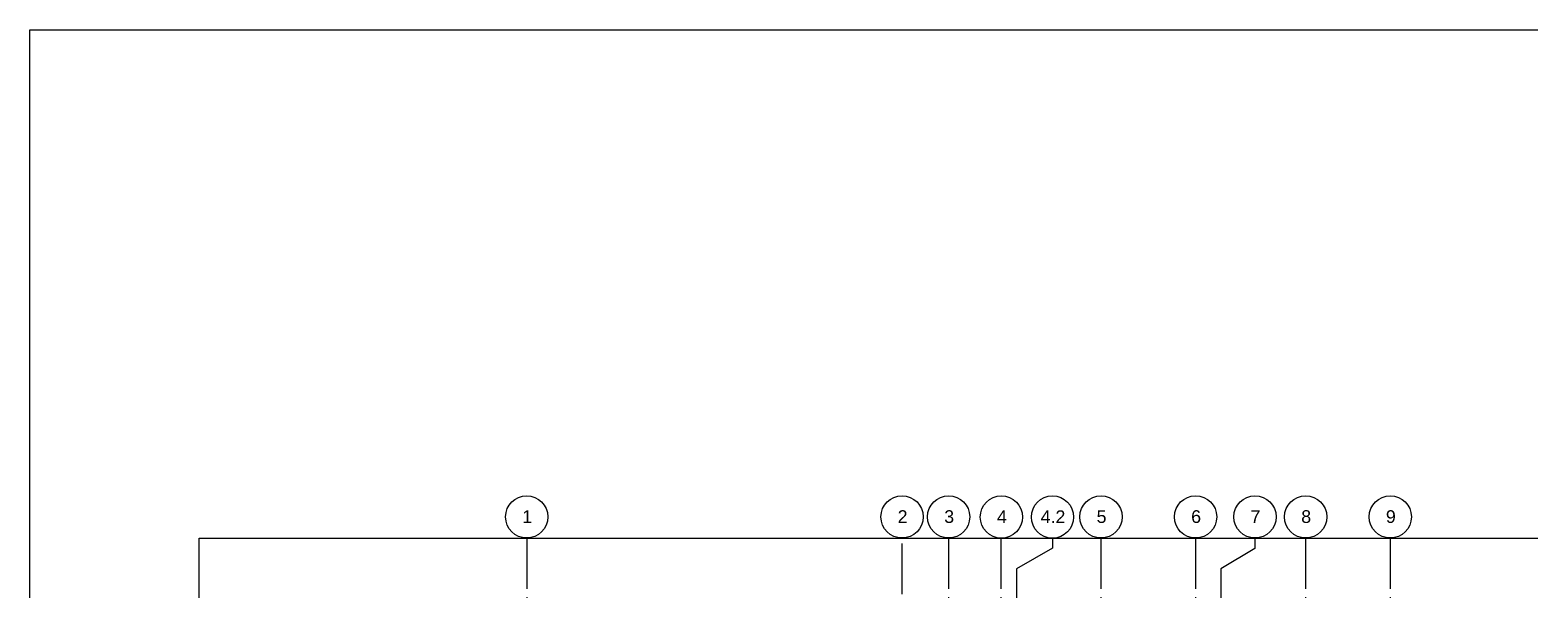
# Model space of a CAD drawing. Header units: inches. Extents: x 18000 to 22048, y 0 to 3165.
# Drawn here: x 18000 to 19062, y 2580 to 2976 of the extents above; entities that cross this region are included whole.
import ezdxf
from ezdxf.enums import TextEntityAlignment as Align

# ---------------------------------------------------------------- set-up
doc = ezdxf.new("R2010")
doc.units = ezdxf.units.IN
doc.header["$LTSCALE"] = 48
doc.header["$MEASUREMENT"] = 0
doc.linetypes.add('CENTER2', pattern=[1.125, 0.75, -0.125, 0.125, -0.125])
doc.linetypes.add('HIDDEN', pattern=[0.375, 0.25, -0.125])
for name, color, linetype in [('_0_Objects', 8, 'Continuous'), ('A-Grid(3-32)', 8, 'CENTER2'), ('S-Grid-Iden', 8, 'Continuous')]:
    doc.layers.add(name, color=color, linetype=linetype)
doc.layers.add('A-ANNO-NPLT', color=8, linetype='Continuous', plot=False)
doc.styles.get("Standard").update_dxf_attribs({"font": 'arial.ttf'})

# ---------------------------------------------------------------- blocks, each defined once
blk = doc.blocks.new('Column Bubble')
blk.add_circle((-0.004, -0.002), 0.156)
blk.add_attdef('XX', text='', height=0.0938).set_placement((0, 0), align=Align.MIDDLE_CENTER)
blk = doc.blocks.new('3RD FLOOR - STRUCTURAL GRID')
at = {"layer": 'A-Grid(3-32)'}
for p, q in [((-3663.5, -13426), (-3663.5, -15409.8)), ((-3397.5, -15409.8), (-3397.5, -13426)), ((-3364.5, -13426), (-3364.5, -15409.8)), ((-3327.5, -13426), (-3327.5, -15409.8)), ((-3256.5, -13426), (-3256.5, -15409.8)), ((-3189.5, -13426), (-3189.5, -15409.8)), ((-3111.5, -13426), (-3111.5, -15409.8)), ((-3051.5, -13426), (-3051.5, -15409.8)), ((-3316.5, -13447.8), (-3316.5, -15388)), ((-3171.5, -13447.9), (-3171.5, -15387.9))]:
    blk.add_line(p, q, dxfattribs=at)
for points in [[(-3290.9, -13426.1), (-3290.9, -13433.2), (-3316.5, -13447.8)], [(-3147.4, -13426), (-3147.4, -13433.5), (-3171.5, -13447.9)]]:
    blk.add_lwpolyline(points, dxfattribs=at)
at = {"layer": 'S-Grid-Iden', "xscale": 96, "yscale": 96, "zscale": 96}
for p, values in [((-3663.1, -13410.8), {'XX': '1'}), ((-3397.1, -13410.8), {'XX': '2'}), ((-3364.1, -13410.8), {'XX': '3'}), ((-3326.7, -13410.9), {'XX': '4'}), ((-3290.5, -13410.9), {'XX': '4.2'}), ((-3256.1, -13410.8), {'XX': '5'}), ((-3189.1, -13410.8), {'XX': '6'}), ((-3147, -13410.8), {'XX': '7'}), ((-3111.1, -13410.8), {'XX': '8'}), ((-3051.1, -13410.8), {'XX': '9'})]:
    blk.add_blockref('Column Bubble', p, dxfattribs=at).add_auto_attribs(values)

msp = doc.modelspace()

# ---------------------------------------------------------------- linework, layer by layer
at = {"layer": 'A-ANNO-NPLT'}
for points in [[(18000, 0), (18000, 2976), (22048, 2976), (22048, 0)], [(18120, 360), (18120, 2616), (21928, 2616), (21928, 360)]]:
    msp.add_lwpolyline(points, close=True, dxfattribs=at)

# ---------------------------------------------------------------- block references
at = {"layer": '_0_Objects', "linetype": 'HIDDEN'}
msp.add_blockref('3RD FLOOR - STRUCTURAL GRID', (22015.5, 16042), dxfattribs=at)

doc.saveas('drawing.dxf')
